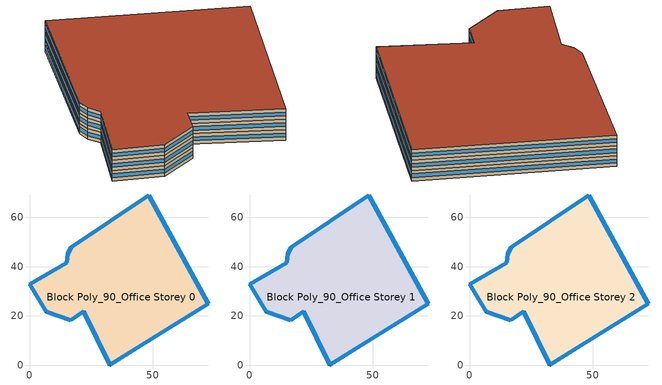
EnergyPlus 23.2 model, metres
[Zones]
Block Poly_90_Office Storey 0
 floor ground (HSCWZ_Public&Industrial_2005_FloorGround): 48.37,69.09 72.66,24.88 32.54,0 22.05,21.75 16.77,18.16 6.72,21.61 0,32.79 15.06,41.57 15.49,45.12 16.95,47.76 z0
 wall outside (HSCWZ_Public&Industrial_2005_ExtWall): 32.54,0 72.66,24.88 48.37,69.09 16.95,47.76 15.49,45.12 15.06,41.57 0,32.79 6.72,21.61 16.77,18.16 22.05,21.75 32.54,0 z0:3
 window (HSCWZ_Public&Industrial_2005_Win): 32.56,0.01 72.64,24.86 / 72.65,24.9 48.38,69.07 / 48.35,69.08 16.97,47.77 / 16.95,47.76 15.49,45.12 / 15.49,45.11 15.06,41.58 / 15.06,41.57 0.01,32.79 / 0,32.78 6.71,21.62 / 6.72,21.61 16.76,18.16 / 16.77,18.16 22.05,21.75 / 22.06,21.74 32.53,0.01 z0.98:2.02
Block Poly_90_Office Storey 1
 floor to Block Poly_90_Office Storey 0 (HSCWZ_Public&Industrial_2005_FloorSlab): 48.37,69.09 72.66,24.88 32.54,0 22.05,21.75 16.77,18.16 6.72,21.61 0,32.79 15.06,41.57 15.49,45.12 16.95,47.76 z3
 wall outside (HSCWZ_Public&Industrial_2005_ExtWall): 32.54,0 72.66,24.88 48.37,69.09 16.95,47.76 15.49,45.12 15.06,41.57 0,32.79 6.72,21.61 16.77,18.16 22.05,21.75 32.54,0 z3:6
 window (HSCWZ_Public&Industrial_2005_Win): 32.56,0.01 72.64,24.86 / 72.65,24.9 48.38,69.07 / 48.35,69.08 16.97,47.77 / 16.95,47.76 15.49,45.12 / 15.49,45.11 15.06,41.58 / 15.06,41.57 0.01,32.79 / 0,32.78 6.71,21.62 / 6.72,21.61 16.76,18.16 / 16.77,18.16 22.05,21.75 / 22.06,21.74 32.53,0.01 z3.98:5.03
Block Poly_90_Office Storey 2
 floor to Block Poly_90_Office Storey 1 (HSCWZ_Public&Industrial_2005_FloorSlab): 48.37,69.09 72.66,24.88 32.54,0 22.05,21.75 16.77,18.16 6.72,21.61 0,32.79 15.06,41.57 15.49,45.12 16.95,47.76 z6
 wall outside (HSCWZ_Public&Industrial_2005_ExtWall): 32.54,0 72.66,24.88 48.37,69.09 16.95,47.76 15.49,45.12 15.06,41.57 0,32.79 6.72,21.61 16.77,18.16 22.05,21.75 32.54,0 z6:9
 window (HSCWZ_Public&Industrial_2005_Win): 32.56,0.01 72.64,24.86 / 72.65,24.9 48.38,69.07 / 48.35,69.08 16.97,47.77 / 16.95,47.76 15.49,45.12 / 15.49,45.11 15.06,41.58 / 15.06,41.57 0.01,32.79 / 0,32.78 6.71,21.62 / 6.72,21.61 16.76,18.16 / 16.77,18.16 22.05,21.75 / 22.06,21.74 32.53,0.01 z6.97:8.03
 roof outside (HSCWZ_Public&Industrial_2005_Roof): 72.66,24.88 48.37,69.09 16.95,47.76 15.49,45.12 15.06,41.57 0,32.79 6.72,21.61 16.77,18.16 22.05,21.75 32.54,0 z9
[BUILDING]
shang4hai3shi4_Office_4_12_2005: North Axis=0; Terrain=City; Loads Convergence Tolerance Value=0.04; Temperature Convergence Tolerance Value=0.4; Solar Distribution=FullExterior; Maximum Number of Warmup Days=25; Minimum Number of Warmup Days=1
[MATERIAL] Thermal Absorptance=0.9; Solar Absorptance=0.7; Visible Absorptance=0.7
Name | Roughness | Thickness | Conductivity | Density | Specific Heat
Concrete | MediumRough | 0.1 | 1.7 | 2240 | 900
Brick | MediumRough | 0.1 | 0.72 | 1920 | 840
Tile | Smooth | 0.02 | 1.3 | 2200 | 900
Gypsum | Smooth | 0.015 | 0.16 | 800 | 1090
AsphaltFelt | Smooth | 0.01 | 0.2 | 960 | 1000
Insulation 0.011 | Rough | 0.011 | 0.04 | 40 | 1500
Insulation 0.021 | Rough | 0.021 | 0.04 | 40 | 1500
Insulation 0.022 | Rough | 0.022 | 0.04 | 40 | 1500
Insulation 0.043 | Rough | 0.043 | 0.04 | 40 | 1500
[WINDOWMATERIAL:SIMPLEGLAZINGSYSTEM]
HSCWZ_Public&Industrial_2005_Win_material: UFactor=3.175; Solar Heat Gain Coefficient=0.485
[CONSTRUCTION]
HSCWZ_Public&Industrial_2005_FloorSlab: Tile, Concrete, Insulation 0.021, Concrete, Tile
HSCWZ_Public&Industrial_2005_FloorGround: Tile, Concrete, Gypsum, Insulation 0.043
HSCWZ_Public&Industrial_2005_Win: HSCWZ_Public&Industrial_2005_Win_material
HSCWZ_Public&Industrial_2005_Roof: AsphaltFelt, Concrete, Insulation 0.022
HSCWZ_Public&Industrial_2005_ExtWall: Brick, Concrete, Insulation 0.011
[ZONE] Type=1; Multiplier=1; Ceiling Height=autocalculate; Volume=autocalculate; Floor Area=autocalculate; Part of Total Floor Area=Yes
Block Poly_90_Office Storey 0; Block Poly_90_Office Storey 1; Block Poly_90_Office Storey 2
[PEOPLE] Number of People Schedule=People_Schedule; Number of People Calculation Method=Area/Person; Floor Area per Person=17; Fraction Radiant=0.3; Sensible Heat Fraction=autocalculate; Activity Level Schedule=CN_GenericActivityLevel; Carbon Dioxide Generation Rate=3.82e-08; Enable ASHRAE 55 Comfort Warnings=No; Mean Radiant Temperature Calculation Type=ZoneAveraged; Clothing Insulation Calculation Method=ClothingInsulationSchedule; Cold Stress Temperature Threshold=15.56; Heat Stress Temperature Threshold=30
Name | Zone or ZoneList or Space or SpaceList
People_Block Poly_90_Office Storey 0 | Block Poly_90_Office Storey 0
People_Block Poly_90_Office Storey 1 | Block Poly_90_Office Storey 1
People_Block Poly_90_Office Storey 2 | Block Poly_90_Office Storey 2
[LIGHTS] Schedule=Lights_Schedule; Design Level Calculation Method=Watts/Area; Watts per Zone Floor Area=11; Return Air Fraction=0; Fraction Radiant=0; Fraction Visible=0; Fraction Replaceable=1; EndUse Subcategory=General; Return Air Fraction Calculated from Plenum Temperature=No; Return Air Fraction Function of Plenum Temperature Coefficient 1=0; Return Air Fraction Function of Plenum Temperature Coefficient 2=0
Name | Zone or ZoneList or Space or SpaceList
Lights_Block Poly_90_Office Storey 0 | Block Poly_90_Office Storey 0
Lights_Block Poly_90_Office Storey 1 | Block Poly_90_Office Storey 1
Lights_Block Poly_90_Office Storey 2 | Block Poly_90_Office Storey 2
[ELECTRICEQUIPMENT] Schedule=ElectricEquipment_Schedule; Design Level Calculation Method=Watts/Area; Watts per Zone Floor Area=10; Fraction Latent=0; Fraction Radiant=0; Fraction Lost=0; EndUse Subcategory=General
Name | Zone or ZoneList or Space or SpaceList
ElectricEquipment_Block Poly_90_Office Storey 0 | Block Poly_90_Office Storey 0
ElectricEquipment_Block Poly_90_Office Storey 1 | Block Poly_90_Office Storey 1
ElectricEquipment_Block Poly_90_Office Storey 2 | Block Poly_90_Office Storey 2
[ZONEINFILTRATION:DESIGNFLOWRATE] Schedule=AirEx_ConditionedTime_Schedule; Design Flow Rate Calculation Method=AirChanges/Hour; Air Changes per Hour=1; Constant Term Coefficient=1; Temperature Term Coefficient=0; Velocity Term Coefficient=0; Velocity Squared Term Coefficient=0
Name | Zone or ZoneList or Space or SpaceList
Infil 1 | Block Poly_90_Office Storey 0
Infil 2 | Block Poly_90_Office Storey 1
Infil 3 | Block Poly_90_Office Storey 2
[HVACTEMPLATE:THERMOSTAT]
HVACTemp: Heating Setpoint Schedule=Heating_SP_Schedule; Cooling Setpoint Schedule=Cooling_SP_Schedule
[HVACTEMPLATE:ZONE:IDEALLOADSAIRSYSTEM] Template Thermostat=HVACTemp; System Availability Schedule=HVAC_ConditionedTime_Schedule; Maximum Heating Supply Air Temperature=50; Minimum Cooling Supply Air Temperature=13; Maximum Heating Supply Air Humidity Ratio=0.0156; Minimum Cooling Supply Air Humidity Ratio=0.0077; Heating Limit=NoLimit; Cooling Limit=NoLimit; Heating Availability Schedule=Heating_Period_Schedule; Cooling Availability Schedule=Cooling_Period_Schedule; Dehumidification Control Type=ConstantSensibleHeatRatio; Cooling Sensible Heat Ratio=0.7; Dehumidification Setpoint=60; Humidification Control Type=None; Humidification Setpoint=30; Outdoor Air Method=None; Outdoor Air Flow Rate per Person=0.00944; Outdoor Air Flow Rate per Zone Floor Area=0; Outdoor Air Flow Rate per Zone=0; Demand Controlled Ventilation Type=None; Outdoor Air Economizer Type=NoEconomizer; Heat Recovery Type=None; Sensible Heat Recovery Effectiveness=0.7; Latent Heat Recovery Effectiveness=0.65
Block Poly_90_Office Storey 0; Block Poly_90_Office Storey 1; Block Poly_90_Office Storey 2
[SCHEDULE:COMPACT]
People_Schedule; Lights_Schedule: Through: 12/31, For: Weekdays, Until: 07:00, 0, Until: 08:00, 0.1, Until: 09:00, 0.5, Until: 12:00, 0.95, Until: 14:00, 0.8, Until: 18:00, 0.95, Until: 20:00, 0.3, Until: 24:00, 0, For: AllOtherDays, Until: 24:00, 0
ElectricEquipment_Schedule: Through: 12/31, For: Weekdays, Until: 07:00, 0, Until: 08:00, 0.1, Until: 09:00, 0.5, Until: 12:00, 0.95, Until: 14:00, 0.5, Until: 18:00, 0.95, Until: 20:00, 0.3, Until: 24:00, 0, For: AllOtherDays, Until: 24:00, 0
Heating_SP_Schedule: Through: 12/31, For: Weekdays, Until: 06:00, 5, Until: 07:00, 16, Until: 18:00, 20, Until: 19:00, 20, Until: 20:00, 18, Until: 21:00, 16, Until: 24:00, 5, For: AllOtherDays, Until: 24:00, 5
Cooling_SP_Schedule: Through: 12/31, For: Weekdays, Until: 08:00, 37, Until: 09:00, 28, Until: 17:00, 28, Until: 24:00, 37, For: AllOtherDays, Until: 24:00, 37
Heating_Period_Schedule: Through: 04/15, For: AllDays, Until: 24:00, 1, Through: 11/01, For: AllDays, Until: 24:00, 0, Through: 12/31, For: AllDays, Until: 24:00, 1
Cooling_Period_Schedule: Through: 04/15, For: AllDays, Until: 24:00, 0, Through: 10/31, For: AllDays, Until: 24:00, 1, Through: 12/31, For: AllDays, Until: 24:00, 0
HVAC_ConditionedTime_Schedule: Through: 12/31, For: Weekdays, Until: 08:00, 0, Until: 18:00, 1, Until: 24:00, 0, For: AllOtherDays, Until: 24:00, 0
AirEx_ConditionedTime_Schedule: Through: 12/31, For: Weekdays, Until: 07:00, 0, Until: 20:00, 1.5, Until: 24:00, 0, For: AllOtherDays, Until: 24:00, 0
CN_GenericActivityLevel: Through: 12/31, For: Weekdays, Until: 08:00, 80, Until: 18:00, 120, Until: 24:00, 80, For: AllOtherDays, Until: 24:00, 80
